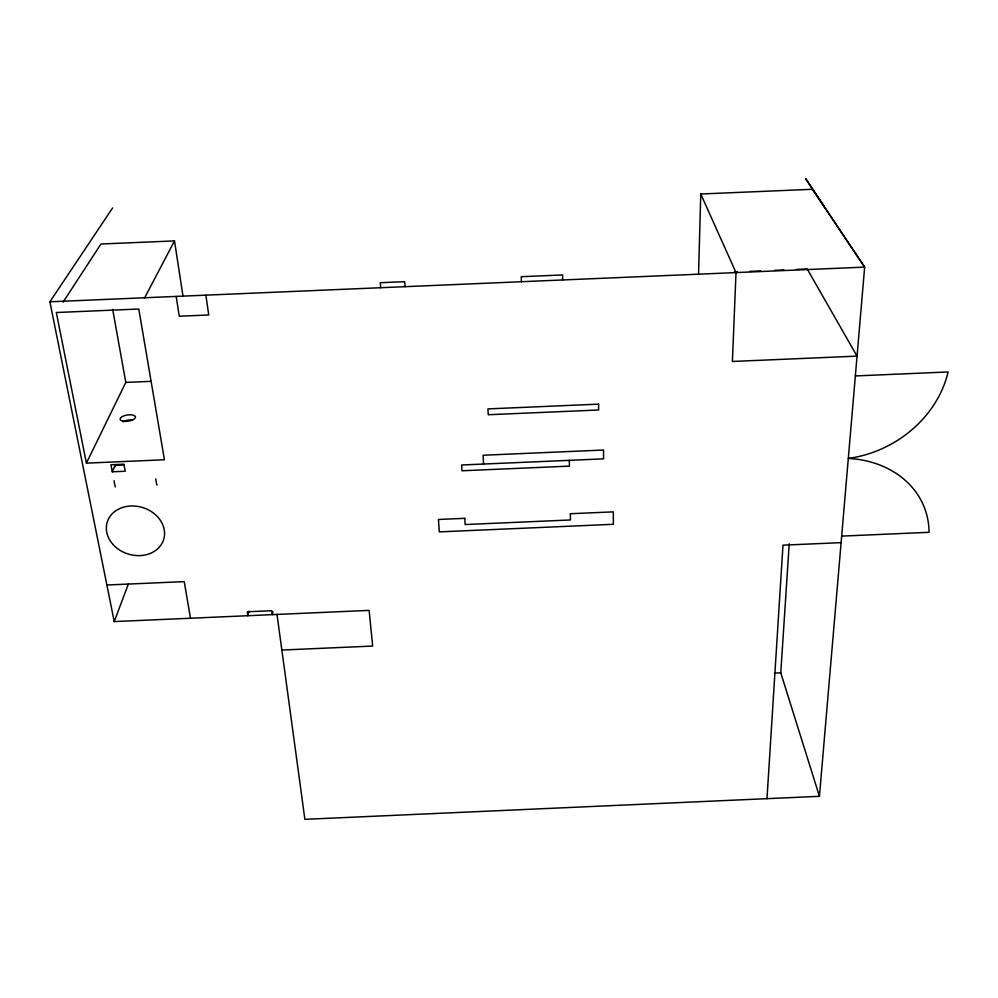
<?xml version="1.0" encoding="UTF-8"?>
<svg xmlns="http://www.w3.org/2000/svg" width="998" height="998" viewBox="0 0 998 998"><rect width="100%" height="100%" fill="white"/><g stroke="black" fill="none" stroke-linecap="round" stroke-linejoin="round"><path stroke-width="1.5" d="M698.563 273.577L700.758 193.999L812.422 189.283L864.655 267.115L819.433 796.317L304.877 819.333L277.007 614.431M766.988 798.662L782.981 545.17L841.114 542.625M819.433 796.317L780.773 672.814L789.218 543.76M272.941 611.674L272.317 614.643L271.768 610.714L247.267 611.786L247.841 615.716L248.901 611.25M281.86 650.047L372.666 646.055L369.123 610.389L114.234 621.579L128.443 583.855M112.275 471.805L110.928 464.756L123.927 464.195L125.237 471.243L112.275 471.805L115.194 465.317L123.764 464.943M86.402 463.134L56.325 312.524L138.784 309.018L164.445 459.766L86.402 463.134L125.798 382.409L112.687 309.405M144.498 298.115L174.488 240.905L100.948 244.011L63.061 302.182M112.624 207.921L49.9 301.795L114.234 621.579M125.798 382.409L150.686 381.348M855.361 375.947L948.1 371.955A108.121 93.201 -27.5 0 1 848.312 458.431A100.037 82.385 -19.2 0 1 929.038 532.308L841.663 536.113M106.886 585.003L184.231 581.622L190.481 618.236M774.548 673.089L780.773 672.814M734.266 272.055L737.372 271.93M749.785 271.394L760.651 270.932M774.61 270.346L783.929 269.947M796.342 269.423L807.207 268.961L857.045 356.124L732.395 361.476L736.013 272.591L700.758 193.999M49.9 301.795L864.655 267.115L805.685 178.667L824.148 206.748M176.172 296.418L179.266 316.229L208.744 314.969L205.862 295.159M174.488 240.905L183.021 296.306M380.687 287.711L380.263 282.708L404.652 281.673L405.038 286.675M483.568 464.045L483.119 455.238L603.528 450.036L603.578 458.855L461.625 464.993L461.962 470.782L569.421 466.128L569.322 460.34M521.418 281.723L521.255 276.708L562.56 274.949L562.66 279.964M156.923 485.178A13.772 3.219 87.1 0 1 155.813 478.865M115.306 486.987A13.785 3.605 87 0 1 114.096 480.674M114.52 467.401A13.785 3.605 87 0 1 115.194 465.317M122.966 421.792A7.759 3.156 -8.6 0 1 132.123 419.896M598.6 404.14L487.96 408.906L488.247 414.744L598.638 409.991L598.6 404.14M464.781 518.324L438.459 519.471L439.32 531.884L613.346 524.299L613.308 511.862L570.32 513.733L570.444 519.958L465.143 524.549L464.781 518.324M112.712 544.11A29.528 24.339 17.1 0 0 162.574 542.288A29.528 24.339 17.1 0 0 131.087 505.986A29.528 24.339 17.1 0 0 112.712 544.11M122.729 421.119A7.784 3.144 -8.6 0 0 135.354 417.75A7.784 3.144 -8.6 0 0 125.311 415.405A7.784 3.144 -8.6 0 0 122.729 421.119"/></g></svg>
